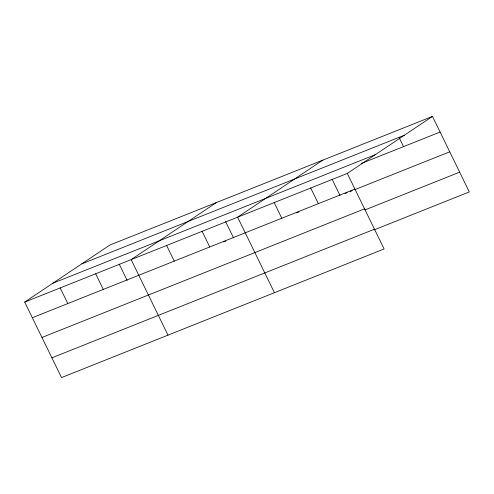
<?xml version="1.0" encoding="UTF-8"?>
<svg xmlns="http://www.w3.org/2000/svg" width="494" height="494" viewBox="0 0 494 494"><rect width="100%" height="100%" fill="white"/><g stroke="black" fill="none" stroke-linecap="round" stroke-linejoin="round"><path stroke-width="0.74" d="M432.466 116.411L347.288 173.443L384.116 248.964L61.534 377.589L24.7 302.075L109.884 245.036L432.466 116.411L469.3 191.925L373.958 229.945M216.335 202.589L131.151 259.628L167.985 335.142M322.792 160.142L237.608 217.181L274.442 292.695M81.769 263.858L404.358 135.233M52.809 283.253L375.397 154.622M361.244 163.489L440.098 132.052M24.7 302.075L347.288 173.443M32.326 317.71L354.914 189.085M223.665 241.949L225.795 241.103M296.764 212.803L298.895 211.957M345.071 193.543L347.22 192.685M350.092 191.542L352.241 190.684M355.106 189.542L449.731 151.806M41.965 337.47L364.553 208.845M365.035 209.901L459.661 172.165M51.895 357.829L374.483 229.204M399.226 137.789L403.536 146.625M332.079 179.192L340.051 195.544M310.726 188.023L318.352 203.664M274.17 202.602L281.796 218.237M225.622 221.639L233.6 237.991M202.12 231.328L209.752 246.969M166.639 245.475L174.265 261.116M119.171 264.086L127.149 280.438M95.669 273.775L103.295 289.416M60.182 287.922L67.814 303.563"/></g></svg>
